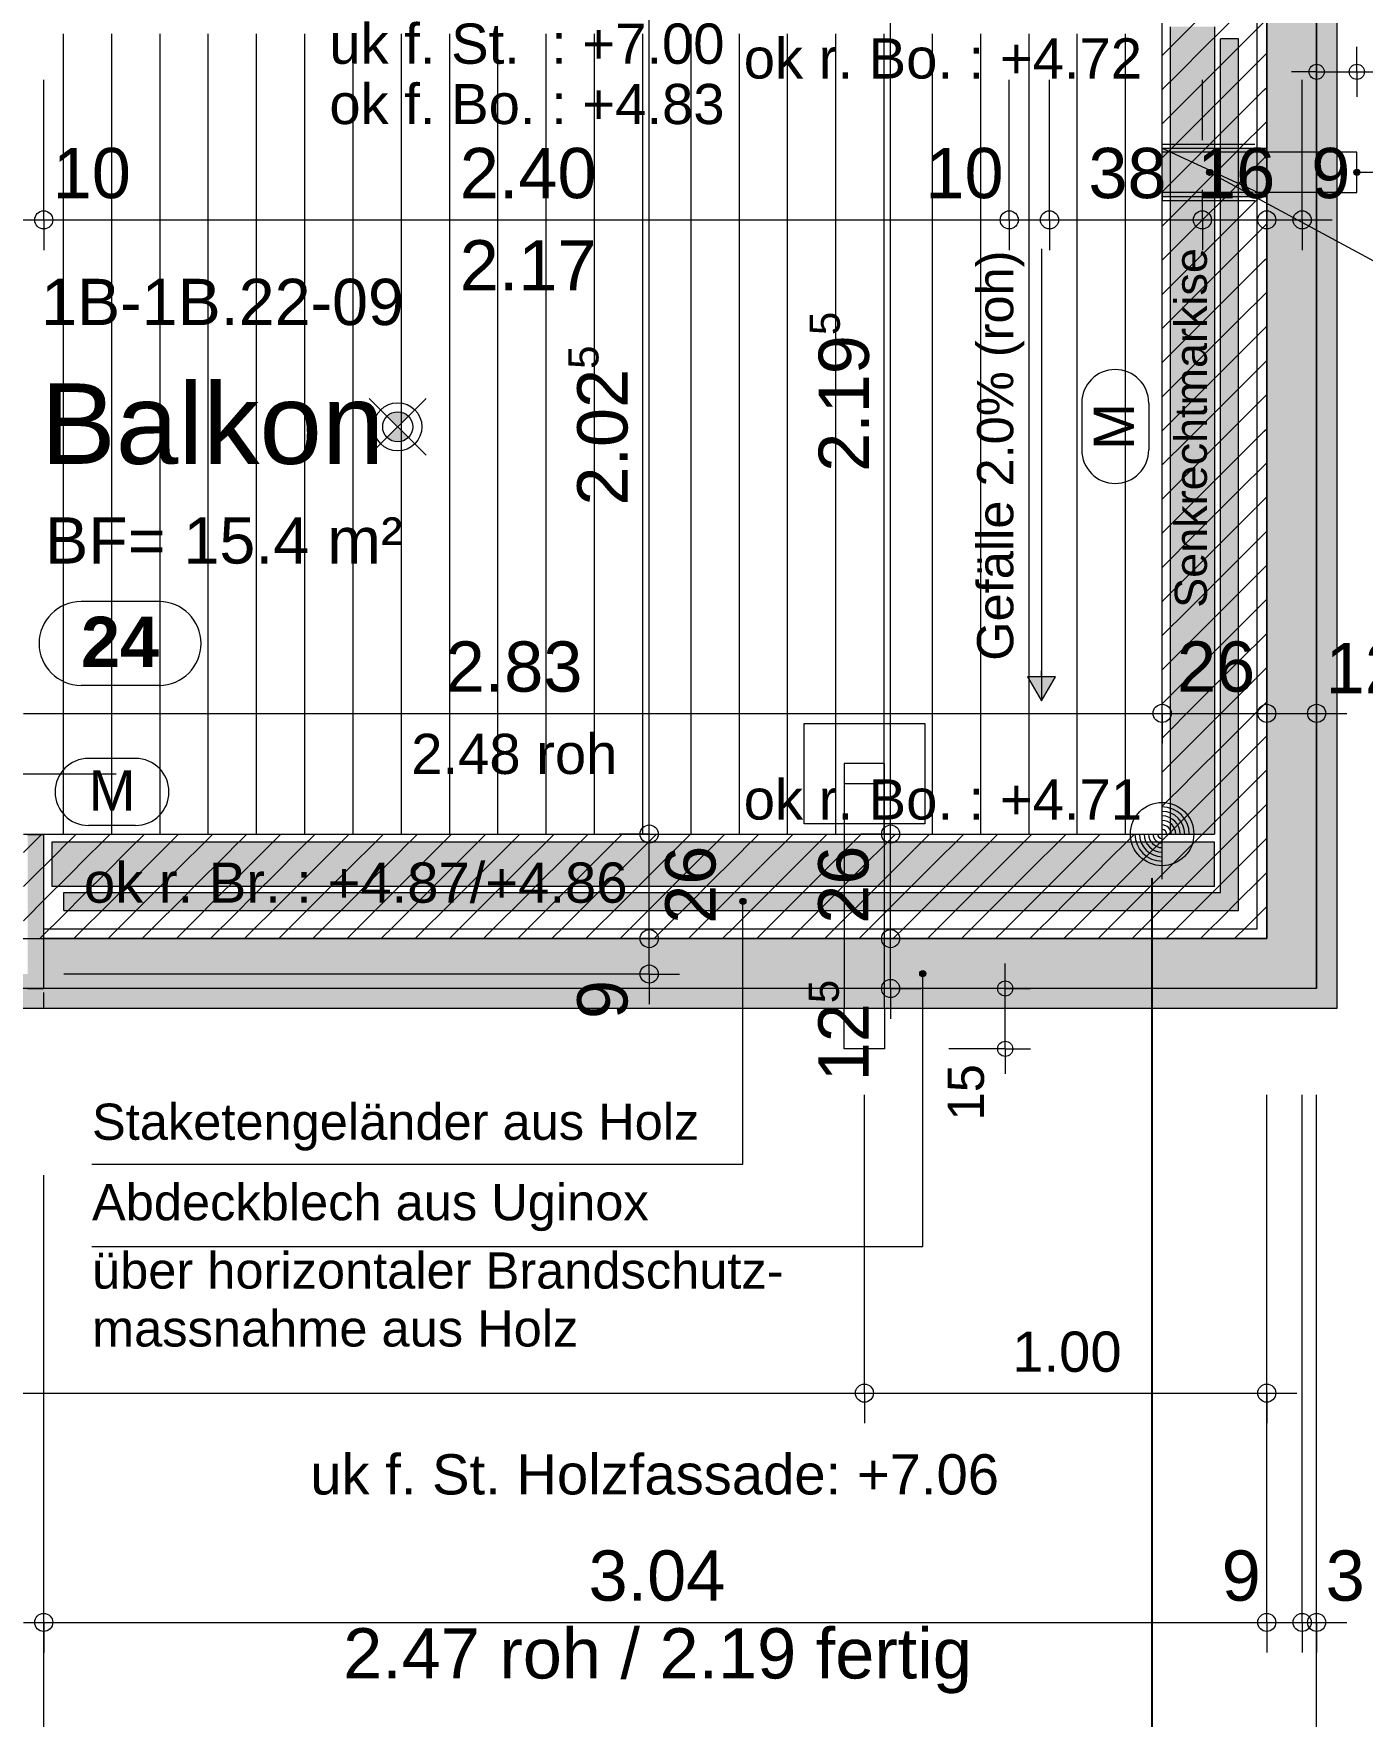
# Model space of a CAD drawing. Header units: metres. Extents: x 0.003 to 0.843, y 0.003 to 0.597.
# Drawn here: x 0.5723 to 0.6383, y 0.0739 to 0.1575 of the extents above; entities that cross this region are included whole.
import ezdxf

# ---------------------------------------------------------------- set-up
doc = ezdxf.new("R2010")
doc.units = ezdxf.units.M
for name, pattern in [('AUSGEZOGEN', [0]), ('LINIE_23', [0.0079, 0.004, -0.0013, 0, -0.0013, 0, -0.0013]), ('PUNKT2', [3.175, 0, -3.175]), ('STRICHLINIE', [19.05, 12.7, -6.35]), ('STRICHPUNKT', [25.4, 12.7, -6.35, 0, -6.35])]:
    doc.linetypes.add(name, pattern=pattern)
for name, color, linetype, lineweight in [('Allgemein', 7, 'AUSGEZOGEN', 18), ('Ausbau Raeume', 7, 'AUSGEZOGEN', 18), ('Aussparungszeichen', 7, 'AUSGEZOGEN', 25), ('Bauachsen grob', 7, 'STRICHPUNKT', 13), ('Beton Ansicht', 7, 'AUSGEZOGEN', 13), ('Beton verdeckt vorne', 7, 'STRICHLINIE', 13), ('Bodenplatte', 7, 'AUSGEZOGEN', 18), ('Decke', 7, 'AUSGEZOGEN', 35), ('Detailmasse', 7, 'AUSGEZOGEN', 13), ('Dichtung', 240, 'AUSGEZOGEN', 13), ('Elektro Apparate', 251, 'AUSGEZOGEN', 18), ('Elektro Text', 251, 'AUSGEZOGEN', 18), ('Entwaesserungsb._ Retentionb', 251, 'AUSGEZOGEN', 25), ('Holz Fassadenverkleidung', 7, 'AUSGEZOGEN', 18), ('Holzgelaender', 7, 'AUSGEZOGEN', 25), ('Konstruktion oben', 7, 'STRICHLINIE', 13), ('Raumbezeichnung', 7, 'AUSGEZOGEN', 18), ('Rolladen', 7, 'AUSGEZOGEN', 13), ('Spengler', 7, 'AUSGEZOGEN', 18), ('Text Koten', 7, 'AUSGEZOGEN', 25), ('Text Werkplan Ausfuehrung', 7, 'AUSGEZOGEN', 25), ('Vorhangbrett', 7, 'AUSGEZOGEN', 13), ('Werkplan- Ausfuehrungsmasse', 7, 'AUSGEZOGEN', 13)]:
    doc.layers.add(name, color=color, linetype=linetype, lineweight=lineweight)
doc.styles.add('ARIAL', font='ARIAL.TTF')

msp = doc.modelspace()

# ---------------------------------------------------------------- hatches: boundary and pattern name
at = {"layer": 'Allgemein', "linetype": 'AUSGEZOGEN', "lineweight": 13}
msp.add_hatch(color=32, dxfattribs=at).paths.add_polyline_path([(0.57196, 0.1177), (0.57196, 0.11006), (0.57276, 0.11006), (0.57276, 0.1177)])
at = {"layer": 'Aussparungszeichen', "linetype": 'AUSGEZOGEN', "lineweight": 13}
msp.add_hatch(color=9, dxfattribs=at).paths.add_polyline_path([(0.62836, 0.15184), (0.62836, 0.14944), (0.63356, 0.14944), (0.63356, 0.15184)])
at = {"layer": 'Elektro Apparate', "linetype": 'AUSGEZOGEN', "lineweight": 18}
h = msp.add_hatch(color=40, dxfattribs=at)
h.paths.add_polyline_path([(0.59089, 0.13746), (0.59036, 0.13799), (0.58983, 0.13746), (0.589892, 0.137404), (0.590193, 0.137259), (0.590527, 0.137259), (0.590828, 0.137404)])
h.paths.add_polyline_path([(0.58983, 0.13852), (0.59036, 0.13799), (0.59089, 0.13852), (0.590828, 0.138576), (0.590527, 0.138721), (0.590193, 0.138721), (0.589892, 0.138576)])
at = {"layer": 'Entwaesserungsb._ Retentionb', "linetype": 'AUSGEZOGEN', "lineweight": 13}
msp.add_hatch(color=7, dxfattribs=at).paths.add_polyline_path([(0.621671, 0.125556), (0.622361, 0.124356), (0.623051, 0.125556)])
at = {"layer": 'Holzgelaender', "linetype": 'AUSGEZOGEN', "lineweight": 13}
msp.add_hatch(color=254, dxfattribs=at).paths.add_polyline_path([(0.57376, 0.11484), (0.57376, 0.11394), (0.63216, 0.11394), (0.63216, 0.15728), (0.63126, 0.15728), (0.63126, 0.11484)])
at = {"layer": 'Rolladen', "linetype": 'AUSGEZOGEN', "lineweight": 13, "true_color": 0xf2edfc}
for points in [[(0.63096, 0.15788), (0.63096, 0.11774), (0.62876, 0.11774), (0.62876, 0.15788)], [(0.63096, 0.11514), (0.57316, 0.11514), (0.57316, 0.11734), (0.63096, 0.11734)]]:
    msp.add_hatch(color=7, dxfattribs=at).paths.add_polyline_path(points, flags=16)
at = {"layer": 'Spengler', "linetype": 'AUSGEZOGEN', "lineweight": 13}
for points in [[(0.63704, 0.10906), (0.63704, 0.15828), (0.63356, 0.15828), (0.63356, 0.10906)], [(0.57276, 0.10906), (0.63356, 0.10906), (0.63356, 0.11254), (0.57276, 0.11254)], [(0.56046, 0.10906), (0.57276, 0.10906), (0.57276, 0.11006), (0.57196, 0.11006), (0.57196, 0.11078), (0.56126, 0.11078), (0.56126, 0.11006), (0.56046, 0.11006)]]:
    msp.add_hatch(color=254, dxfattribs=at).paths.add_polyline_path(points)
at = {"layer": 'Text Werkplan Ausfuehrung', "linetype": 'AUSGEZOGEN', "lineweight": 13}
for color, points in [(8, [(0.630593, 0.150562), (0.630642, 0.150767), (0.630571, 0.150635)]), (8, [(0.630571, 0.150635), (0.630642, 0.150767), (0.630588, 0.150711)]), (8, [(0.630649, 0.150508), (0.630715, 0.150789), (0.630593, 0.150562)]), (8, [(0.630593, 0.150562), (0.630715, 0.150789), (0.630642, 0.150767)]), (8, [(0.630649, 0.150508), (0.630791, 0.150772), (0.630715, 0.150789)]), (8, [(0.630725, 0.150491), (0.630791, 0.150772), (0.630649, 0.150508)]), (8, [(0.630725, 0.150491), (0.630847, 0.150718), (0.630791, 0.150772)]), (8, [(0.630798, 0.150513), (0.630847, 0.150718), (0.630725, 0.150491)]), (8, [(0.630798, 0.150513), (0.630869, 0.150645), (0.630847, 0.150718)]), (8, [(0.630869, 0.150645), (0.630798, 0.150513), (0.630852, 0.150569)]), (240, [(0.637911, 0.150565), (0.637911, 0.150715), (0.63789, 0.15064)]), (240, [(0.637965, 0.150511), (0.637965, 0.150769), (0.637911, 0.150715)]), (240, [(0.637965, 0.150511), (0.637911, 0.150715), (0.637911, 0.150565)]), (240, [(0.63804, 0.15049), (0.63804, 0.15079), (0.637965, 0.150769)]), (240, [(0.63804, 0.15049), (0.637965, 0.150769), (0.637965, 0.150511)]), (240, [(0.638115, 0.150511), (0.638115, 0.150769), (0.63804, 0.15079)]), (240, [(0.638115, 0.150511), (0.63804, 0.15079), (0.63804, 0.15049)]), (240, [(0.638169, 0.150565), (0.638169, 0.150715), (0.638115, 0.150769)]), (240, [(0.638169, 0.150565), (0.638115, 0.150769), (0.638115, 0.150511)]), (240, [(0.638169, 0.150715), (0.638169, 0.150565), (0.63819, 0.15064)]), (7, [(0.60737, 0.11439), (0.60767, 0.11439), (0.607649, 0.114465)]), (7, [(0.60737, 0.11439), (0.607649, 0.114465), (0.607391, 0.114465)]), (7, [(0.607391, 0.114315), (0.60767, 0.11439), (0.60737, 0.11439)]), (7, [(0.607391, 0.114465), (0.607649, 0.114465), (0.607595, 0.114519)]), (7, [(0.607391, 0.114465), (0.607595, 0.114519), (0.607445, 0.114519)]), (7, [(0.607391, 0.114315), (0.607649, 0.114315), (0.60767, 0.11439)]), (7, [(0.607445, 0.114261), (0.607649, 0.114315), (0.607391, 0.114315)]), (7, [(0.607445, 0.114519), (0.607595, 0.114519), (0.60752, 0.11454)]), (7, [(0.607445, 0.114261), (0.607595, 0.114261), (0.607649, 0.114315)]), (7, [(0.607595, 0.114261), (0.607445, 0.114261), (0.60752, 0.11424)]), (7, [(0.61631, 0.1108), (0.61661, 0.1108), (0.616589, 0.110875)]), (7, [(0.61631, 0.1108), (0.616589, 0.110875), (0.616331, 0.110875)]), (7, [(0.616331, 0.110725), (0.61661, 0.1108), (0.61631, 0.1108)]), (7, [(0.616331, 0.110875), (0.616589, 0.110875), (0.616535, 0.110929)]), (7, [(0.616331, 0.110875), (0.616535, 0.110929), (0.616385, 0.110929)]), (7, [(0.616331, 0.110725), (0.616589, 0.110725), (0.61661, 0.1108)]), (7, [(0.616385, 0.110671), (0.616589, 0.110725), (0.616331, 0.110725)]), (7, [(0.616385, 0.110929), (0.616535, 0.110929), (0.61646, 0.11095)]), (7, [(0.616385, 0.110671), (0.616535, 0.110671), (0.616589, 0.110725)]), (7, [(0.616535, 0.110671), (0.616385, 0.110671), (0.61646, 0.11065)])]:
    msp.add_hatch(color=color, dxfattribs=at).paths.add_polyline_path(points)

# ---------------------------------------------------------------- linework, layer by layer
at = {"layer": 'Allgemein', "color": 7, "linetype": 'AUSGEZOGEN', "lineweight": 13}
for p, q in [((0.57276, 0.1177), (0.57196, 0.1177)), ((0.57276, 0.11654), (0.57276, 0.1177)), ((0.57276, 0.11006), (0.57276, 0.11654)), ((0.57196, 0.11006), (0.57276, 0.11006))]:
    msp.add_line(p, q, dxfattribs=at)
at = {"layer": 'Ausbau Raeume', "color": 254, "linetype": 'AUSGEZOGEN', "lineweight": 18}
for p, q in [((0.573742, 0.150346), (0.573742, 0.157532)), ((0.576142, 0.150346), (0.576142, 0.157532)), ((0.578542, 0.150346), (0.578542, 0.157532)), ((0.580942, 0.150346), (0.580942, 0.157532)), ((0.583342, 0.150346), (0.583342, 0.157532)), ((0.585742, 0.150346), (0.585742, 0.157532)), ((0.588142, 0.150346), (0.588142, 0.157532)), ((0.590542, 0.150346), (0.590542, 0.157532)), ((0.592942, 0.150346), (0.592942, 0.157532)), ((0.595342, 0.150346), (0.595342, 0.157532)), ((0.597742, 0.150346), (0.597742, 0.157532)), ((0.600142, 0.150346), (0.600142, 0.157532)), ((0.602542, 0.150346), (0.602542, 0.157532)), ((0.604942, 0.150346), (0.604942, 0.157532)), ((0.607342, 0.150346), (0.607342, 0.157532)), ((0.609742, 0.150346), (0.609742, 0.157532)), ((0.612142, 0.150346), (0.612142, 0.157532)), ((0.614542, 0.150346), (0.614542, 0.157532)), ((0.616942, 0.150346), (0.616942, 0.157532)), ((0.619342, 0.150346), (0.619342, 0.157532)), ((0.621742, 0.150346), (0.621742, 0.157532)), ((0.624142, 0.150346), (0.624142, 0.157532)), ((0.626542, 0.150346), (0.626542, 0.157532)), ((0.573742, 0.143146), (0.573742, 0.150332)), ((0.576142, 0.143146), (0.576142, 0.150332)), ((0.578542, 0.143146), (0.578542, 0.150332)), ((0.580942, 0.143146), (0.580942, 0.150332)), ((0.583342, 0.143146), (0.583342, 0.150332)), ((0.585742, 0.143146), (0.585742, 0.150332)), ((0.588142, 0.143146), (0.588142, 0.150332)), ((0.590542, 0.143146), (0.590542, 0.150332)), ((0.592942, 0.143146), (0.592942, 0.150332)), ((0.595342, 0.143146), (0.595342, 0.150332)), ((0.597742, 0.143146), (0.597742, 0.150332)), ((0.600142, 0.143146), (0.600142, 0.150332)), ((0.602542, 0.143146), (0.602542, 0.150332)), ((0.604942, 0.143146), (0.604942, 0.150332)), ((0.607342, 0.143146), (0.607342, 0.150332)), ((0.609742, 0.143146), (0.609742, 0.150332)), ((0.612142, 0.143146), (0.612142, 0.150332)), ((0.614542, 0.143146), (0.614542, 0.150332)), ((0.616942, 0.143146), (0.616942, 0.150332)), ((0.619342, 0.143146), (0.619342, 0.150332)), ((0.621742, 0.143146), (0.621742, 0.150332)), ((0.624142, 0.143146), (0.624142, 0.150332)), ((0.626542, 0.143146), (0.626542, 0.150332)), ((0.573742, 0.135946), (0.573742, 0.143132)), ((0.576142, 0.135946), (0.576142, 0.143132)), ((0.578542, 0.135946), (0.578542, 0.143132)), ((0.580942, 0.135946), (0.580942, 0.143132)), ((0.583342, 0.135946), (0.583342, 0.143132)), ((0.585742, 0.135946), (0.585742, 0.143132)), ((0.588142, 0.135946), (0.588142, 0.143132)), ((0.590542, 0.135946), (0.590542, 0.143132)), ((0.592942, 0.135946), (0.592942, 0.143132)), ((0.595342, 0.135946), (0.595342, 0.143132)), ((0.597742, 0.135946), (0.597742, 0.143132)), ((0.600142, 0.135946), (0.600142, 0.143132)), ((0.602542, 0.135946), (0.602542, 0.143132)), ((0.604942, 0.135946), (0.604942, 0.143132)), ((0.607342, 0.135946), (0.607342, 0.143132)), ((0.609742, 0.135946), (0.609742, 0.143132)), ((0.612142, 0.135946), (0.612142, 0.143132)), ((0.614542, 0.135946), (0.614542, 0.143132)), ((0.616942, 0.135946), (0.616942, 0.143132)), ((0.619342, 0.135946), (0.619342, 0.143132)), ((0.621742, 0.135946), (0.621742, 0.143132)), ((0.624142, 0.135946), (0.624142, 0.143132)), ((0.626542, 0.135946), (0.626542, 0.143132)), ((0.573742, 0.128746), (0.573742, 0.135932)), ((0.576142, 0.128746), (0.576142, 0.135932)), ((0.578542, 0.128746), (0.578542, 0.135932)), ((0.580942, 0.128746), (0.580942, 0.135932)), ((0.583342, 0.128746), (0.583342, 0.135932)), ((0.585742, 0.128746), (0.585742, 0.135932)), ((0.588142, 0.128746), (0.588142, 0.135932)), ((0.590542, 0.128746), (0.590542, 0.135932)), ((0.592942, 0.128746), (0.592942, 0.135932)), ((0.595342, 0.128746), (0.595342, 0.135932)), ((0.597742, 0.128746), (0.597742, 0.135932)), ((0.600142, 0.128746), (0.600142, 0.135932)), ((0.602542, 0.128746), (0.602542, 0.135932)), ((0.604942, 0.128746), (0.604942, 0.135932)), ((0.607342, 0.128746), (0.607342, 0.135932)), ((0.609742, 0.128746), (0.609742, 0.135932)), ((0.612142, 0.128746), (0.612142, 0.135932)), ((0.614542, 0.128746), (0.614542, 0.135932)), ((0.616942, 0.128746), (0.616942, 0.135932)), ((0.619342, 0.128746), (0.619342, 0.135932)), ((0.621742, 0.128746), (0.621742, 0.135932)), ((0.624142, 0.128746), (0.624142, 0.135932)), ((0.626542, 0.128746), (0.626542, 0.135932)), ((0.573742, 0.121546), (0.573742, 0.128732)), ((0.576142, 0.121546), (0.576142, 0.128732)), ((0.578542, 0.121546), (0.578542, 0.128732)), ((0.580942, 0.121546), (0.580942, 0.128732)), ((0.583342, 0.121546), (0.583342, 0.128732)), ((0.585742, 0.121546), (0.585742, 0.128732)), ((0.588142, 0.121546), (0.588142, 0.128732)), ((0.590542, 0.121546), (0.590542, 0.128732)), ((0.592942, 0.121546), (0.592942, 0.128732)), ((0.595342, 0.121546), (0.595342, 0.128732)), ((0.597742, 0.121546), (0.597742, 0.128732)), ((0.600142, 0.121546), (0.600142, 0.128732)), ((0.602542, 0.121546), (0.602542, 0.128732)), ((0.604942, 0.121546), (0.604942, 0.128732)), ((0.607342, 0.121546), (0.607342, 0.128732)), ((0.609742, 0.121546), (0.609742, 0.128732)), ((0.612142, 0.121546), (0.612142, 0.128732)), ((0.614542, 0.121546), (0.614542, 0.128732)), ((0.616942, 0.121546), (0.616942, 0.128732)), ((0.619342, 0.121546), (0.619342, 0.128732)), ((0.621742, 0.121546), (0.621742, 0.128732)), ((0.624142, 0.121546), (0.624142, 0.128732)), ((0.626542, 0.121546), (0.626542, 0.128732)), ((0.573742, 0.11774), (0.573742, 0.121532)), ((0.576142, 0.11774), (0.576142, 0.121532)), ((0.578542, 0.11774), (0.578542, 0.121532)), ((0.580942, 0.11774), (0.580942, 0.121532)), ((0.583342, 0.11774), (0.583342, 0.121532)), ((0.585742, 0.11774), (0.585742, 0.121532)), ((0.588142, 0.11774), (0.588142, 0.121532)), ((0.590542, 0.11774), (0.590542, 0.121532)), ((0.592942, 0.11774), (0.592942, 0.121532)), ((0.595342, 0.11774), (0.595342, 0.121532)), ((0.597742, 0.11774), (0.597742, 0.121532)), ((0.600142, 0.11774), (0.600142, 0.121532)), ((0.602542, 0.11774), (0.602542, 0.121532)), ((0.604942, 0.11774), (0.604942, 0.121532)), ((0.607342, 0.11774), (0.607342, 0.121532)), ((0.609742, 0.11774), (0.609742, 0.121532)), ((0.612142, 0.11774), (0.612142, 0.121532)), ((0.614542, 0.11774), (0.614542, 0.121532)), ((0.616942, 0.11774), (0.616942, 0.121532)), ((0.619342, 0.11774), (0.619342, 0.121532)), ((0.621742, 0.11774), (0.621742, 0.121532)), ((0.624142, 0.11774), (0.624142, 0.121532)), ((0.626542, 0.11774), (0.626542, 0.121532))]:
    msp.add_line(p, q, dxfattribs=at)
at = {"layer": 'Aussparungszeichen', "color": 8, "linetype": 'STRICHLINIE', "lineweight": 13}
for p, q in [((0.62836, 0.15184), (0.63356, 0.15184)), ((0.62836, 0.15184), (0.63356, 0.14944)), ((0.62836, 0.14944), (0.63356, 0.14944))]:
    msp.add_line(p, q, dxfattribs=at)
at = {"layer": 'Bauachsen grob', "color": 32, "linetype": 'LINIE_23', "lineweight": 25, "true_color": 0xc36e14}
msp.add_line((0.62786, 0.01554), (0.62786, 0.58264), dxfattribs=at)
at = {"layer": 'Beton Ansicht', "color": 7, "linetype": 'AUSGEZOGEN', "lineweight": 13}
for p, q in [((0.62836, 0.11774), (0.62836, 0.15828)), ((0.57176, 0.11774), (0.62836, 0.11774))]:
    msp.add_line(p, q, dxfattribs=at)
at = {"layer": 'Beton verdeckt vorne', "color": 7, "linetype": 'STRICHLINIE', "lineweight": 13}
for p, q in [((0.63356, 0.15828), (0.63356, 0.11254)), ((0.63356, 0.11254), (0.57276, 0.11254))]:
    msp.add_line(p, q, dxfattribs=at)
at = {"layer": 'Bodenplatte', "color": 92, "linetype": 'STRICHLINIE', "lineweight": 18}
for p, q in [((0.63356, 0.11254), (0.63356, 0.16164)), ((0.31516, 0.11254), (0.63356, 0.11254))]:
    msp.add_line(p, q, dxfattribs=at)
at = {"layer": 'Decke', "color": 92, "linetype": 'STRICHPUNKT', "lineweight": 18}
for p, q in [((0.63356, 0.11254), (0.63356, 0.16164)), ((0.31516, 0.11254), (0.63356, 0.11254))]:
    msp.add_line(p, q, dxfattribs=at)
at = {"layer": 'Detailmasse', "color": 240, "linetype": 'AUSGEZOGEN', "lineweight": 13}
for p, q in [((0.63604, 0.15564), (0.63604, 0.15689)), ((0.63804, 0.15564), (0.63804, 0.15689)), ((0.63604, 0.15564), (0.63479, 0.15564)), ((0.63604, 0.15564), (0.63604, 0.15439)), ((0.63604, 0.15564), (0.63804, 0.15564)), ((0.63804, 0.15564), (0.63804, 0.15439)), ((0.63804, 0.15564), (0.63929, 0.15564)), ((0.62056, 0.11006), (0.62056, 0.11131)), ((0.62056, 0.11006), (0.61931, 0.11006)), ((0.62056, 0.11006), (0.62181, 0.11006)), ((0.62056, 0.11006), (0.62056, 0.11006)), ((0.62056, 0.10706), (0.62056, 0.11006)), ((0.62056, 0.10706), (0.61776, 0.10706)), ((0.62056, 0.10706), (0.61931, 0.10706)), ((0.62056, 0.10706), (0.62181, 0.10706)), ((0.62056, 0.10706), (0.62056, 0.10581)), ((0.61356, 0.08994), (0.61356, 0.09144)), ((0.63356, 0.08994), (0.63356, 0.09144)), ((0.52076, 0.08994), (0.61356, 0.08994)), ((0.61356, 0.08994), (0.61356, 0.08844)), ((0.61356, 0.08994), (0.63356, 0.08994)), ((0.63356, 0.08994), (0.63356, 0.08844)), ((0.63356, 0.08994), (0.63356, 0.08994)), ((0.63356, 0.08994), (0.63506, 0.08994))]:
    msp.add_line(p, q, dxfattribs=at)
msp.add_lwpolyline([(0.61356, 0.08994), (0.61356, 0.09064), (0.61356, 0.09064), (0.61356, 0.10478)], dxfattribs=at)
for centre, radius in [((0.63604, 0.15564), 0.000375), ((0.63804, 0.15564), 0.000375), ((0.62056, 0.11006), 0.000375), ((0.62056, 0.10706), 0.000375), ((0.61356, 0.08994), 0.00045), ((0.63356, 0.08994), 0.00045)]:
    msp.add_circle(centre, radius, dxfattribs=at)
at = {"layer": 'Dichtung', "color": 21, "linetype": 'AUSGEZOGEN', "lineweight": 13, "true_color": 0xffa8a8}
for p, q in [((0.63089, 0.157289), (0.633007, 0.159406)), ((0.631739, 0.15644), (0.63356, 0.158261)), ((0.62836, 0.156455), (0.630038, 0.158133)), ((0.628769, 0.155167), (0.630886, 0.157284)), ((0.632587, 0.155591), (0.63356, 0.156564)), ((0.629618, 0.154319), (0.631735, 0.156436)), ((0.62836, 0.154758), (0.628765, 0.155163)), ((0.630466, 0.15347), (0.632583, 0.155587)), ((0.633436, 0.154743), (0.63356, 0.154867)), ((0.62836, 0.153061), (0.629613, 0.154314)), ((0.631315, 0.152622), (0.633432, 0.154739)), ((0.62836, 0.151364), (0.630462, 0.153466)), ((0.632163, 0.151773), (0.63356, 0.15317)), ((0.629193, 0.1505), (0.63131, 0.152617)), ((0.630042, 0.149652), (0.632159, 0.151769)), ((0.633012, 0.150925), (0.63356, 0.151473)), ((0.63089, 0.148803), (0.633007, 0.15092)), ((0.62836, 0.149667), (0.629189, 0.150496)), ((0.631739, 0.147955), (0.63356, 0.149776)), ((0.62836, 0.14797), (0.630038, 0.149648)), ((0.628769, 0.146682), (0.630886, 0.148799)), ((0.629618, 0.145833), (0.631735, 0.14795)), ((0.632587, 0.147106), (0.63356, 0.148079)), ((0.62836, 0.146273), (0.628765, 0.146678)), ((0.630466, 0.144985), (0.632583, 0.147102)), ((0.62836, 0.144576), (0.629613, 0.145829)), ((0.631315, 0.144136), (0.633432, 0.146253)), ((0.633436, 0.146258), (0.63356, 0.146382)), ((0.62836, 0.142879), (0.630462, 0.144981)), ((0.629193, 0.142015), (0.63131, 0.144132)), ((0.632163, 0.143288), (0.63356, 0.144685)), ((0.630042, 0.141166), (0.632159, 0.143284)), ((0.63089, 0.140318), (0.633007, 0.142435)), ((0.633012, 0.142439), (0.63356, 0.142988)), ((0.62836, 0.141182), (0.629189, 0.142011)), ((0.62836, 0.139485), (0.630038, 0.141162)), ((0.631739, 0.139469), (0.63356, 0.141291)), ((0.628769, 0.138197), (0.630886, 0.140314)), ((0.629618, 0.137348), (0.631735, 0.139465)), ((0.632587, 0.138621), (0.63356, 0.139593)), ((0.62836, 0.137788), (0.628765, 0.138192)), ((0.630466, 0.1365), (0.632583, 0.138617)), ((0.62836, 0.136091), (0.629613, 0.137344)), ((0.631315, 0.135651), (0.633432, 0.137768)), ((0.633436, 0.137772), (0.63356, 0.137896)), ((0.62836, 0.134393), (0.630462, 0.136495)), ((0.629193, 0.13353), (0.63131, 0.135647)), ((0.632163, 0.134803), (0.63356, 0.136199)), ((0.630042, 0.132681), (0.632159, 0.134798)), ((0.63089, 0.131833), (0.633007, 0.13395)), ((0.633012, 0.133954), (0.63356, 0.134502)), ((0.62836, 0.132696), (0.629189, 0.133525)), ((0.62836, 0.130999), (0.630038, 0.132677)), ((0.631739, 0.130984), (0.63356, 0.132805)), ((0.628769, 0.129711), (0.630886, 0.131828)), ((0.629618, 0.128863), (0.631735, 0.13098)), ((0.632587, 0.130136), (0.63356, 0.131108)), ((0.62836, 0.129302), (0.628765, 0.129707)), ((0.630466, 0.128014), (0.632583, 0.130131)), ((0.62836, 0.127605), (0.629613, 0.128859)), ((0.631315, 0.127166), (0.633432, 0.129283)), ((0.633436, 0.129287), (0.63356, 0.129411)), ((0.62836, 0.125908), (0.630462, 0.12801)), ((0.632163, 0.126317), (0.63356, 0.127714)), ((0.629193, 0.125044), (0.63131, 0.127162)), ((0.630042, 0.124196), (0.632159, 0.126313)), ((0.633012, 0.125469), (0.63356, 0.126017)), ((0.62836, 0.124211), (0.629189, 0.12504)), ((0.63089, 0.123347), (0.633007, 0.125464)), ((0.62836, 0.122514), (0.630038, 0.124192)), ((0.631739, 0.122499), (0.63356, 0.12432)), ((0.628769, 0.121226), (0.630886, 0.123343)), ((0.629618, 0.120378), (0.631735, 0.122495)), ((0.632587, 0.12165), (0.63356, 0.122623)), ((0.630466, 0.119529), (0.632583, 0.121646)), ((0.62836, 0.120817), (0.628765, 0.121222)), ((0.631315, 0.11868), (0.633432, 0.120798)), ((0.633436, 0.120802), (0.63356, 0.120926)), ((0.62836, 0.11912), (0.629613, 0.120373)), ((0.628345, 0.117408), (0.630462, 0.119525)), ((0.632163, 0.117832), (0.63356, 0.119229)), ((0.629193, 0.116559), (0.63131, 0.118676)), ((0.57176, 0.116826), (0.572674, 0.11774)), ((0.573615, 0.116983), (0.574371, 0.11774)), ((0.574463, 0.116135), (0.576068, 0.11774)), ((0.575312, 0.115286), (0.577429, 0.117403)), ((0.577433, 0.117408), (0.577765, 0.11774)), ((0.578282, 0.116559), (0.579462, 0.11774)), ((0.57913, 0.115711), (0.581159, 0.11774)), ((0.5821, 0.116983), (0.582857, 0.11774)), ((0.582949, 0.116135), (0.584554, 0.11774)), ((0.583797, 0.115286), (0.585914, 0.117403)), ((0.585918, 0.117408), (0.586251, 0.11774)), ((0.586767, 0.116559), (0.587948, 0.11774)), ((0.587615, 0.115711), (0.589645, 0.11774)), ((0.590585, 0.116983), (0.591342, 0.11774)), ((0.591434, 0.116135), (0.593039, 0.11774)), ((0.592282, 0.115286), (0.594399, 0.117403)), ((0.594404, 0.117408), (0.594736, 0.11774)), ((0.595252, 0.116559), (0.596433, 0.11774)), ((0.596101, 0.115711), (0.59813, 0.11774)), ((0.599071, 0.116983), (0.599827, 0.11774)), ((0.599919, 0.116135), (0.601524, 0.11774)), ((0.600768, 0.115286), (0.602885, 0.117403)), ((0.602889, 0.117408), (0.603221, 0.11774)), ((0.603737, 0.116559), (0.604918, 0.11774)), ((0.604586, 0.115711), (0.606615, 0.11774)), ((0.607556, 0.116983), (0.608312, 0.11774)), ((0.608404, 0.116135), (0.610009, 0.11774)), ((0.609253, 0.115286), (0.61137, 0.117403)), ((0.611374, 0.117408), (0.611707, 0.11774)), ((0.612223, 0.116559), (0.613404, 0.11774)), ((0.613071, 0.115711), (0.615101, 0.11774)), ((0.616041, 0.116983), (0.616798, 0.11774)), ((0.61689, 0.116135), (0.618495, 0.11774)), ((0.617738, 0.115286), (0.619855, 0.117403)), ((0.619859, 0.117408), (0.620192, 0.11774)), ((0.620708, 0.116559), (0.621889, 0.11774)), ((0.621557, 0.115711), (0.623586, 0.11774)), ((0.624526, 0.116983), (0.625283, 0.11774)), ((0.625375, 0.116135), (0.62698, 0.11774)), ((0.626223, 0.115286), (0.628341, 0.117403)), ((0.630042, 0.115711), (0.632159, 0.117828)), ((0.633012, 0.116983), (0.63356, 0.117532)), ((0.57176, 0.115129), (0.57361, 0.116979)), ((0.57616, 0.114438), (0.578277, 0.116555)), ((0.579979, 0.114862), (0.582096, 0.116979)), ((0.584646, 0.114438), (0.586763, 0.116555)), ((0.588464, 0.114862), (0.590581, 0.116979)), ((0.593131, 0.114438), (0.595248, 0.116555)), ((0.596949, 0.114862), (0.599066, 0.116979)), ((0.601616, 0.114438), (0.603733, 0.116555)), ((0.605435, 0.114862), (0.607552, 0.116979)), ((0.610101, 0.114438), (0.612218, 0.116555)), ((0.61392, 0.114862), (0.616037, 0.116979)), ((0.618587, 0.114438), (0.620704, 0.116555)), ((0.622405, 0.114862), (0.624522, 0.116979)), ((0.627072, 0.114438), (0.629189, 0.116555)), ((0.63089, 0.114862), (0.633007, 0.116979)), ((0.572342, 0.114014), (0.574459, 0.116131)), ((0.577009, 0.113589), (0.579126, 0.115706)), ((0.580827, 0.114014), (0.582944, 0.116131)), ((0.585494, 0.113589), (0.587611, 0.115706)), ((0.589312, 0.114014), (0.59143, 0.116131)), ((0.593979, 0.113589), (0.596096, 0.115706)), ((0.597798, 0.114014), (0.599915, 0.116131)), ((0.602465, 0.113589), (0.604582, 0.115706)), ((0.606283, 0.114014), (0.6084, 0.116131)), ((0.61095, 0.113589), (0.613067, 0.115706)), ((0.614768, 0.114014), (0.616885, 0.116131)), ((0.619435, 0.113589), (0.621552, 0.115706)), ((0.623254, 0.114014), (0.625371, 0.116131)), ((0.627921, 0.113589), (0.630038, 0.115706)), ((0.631739, 0.114014), (0.63356, 0.115835)), ((0.57319, 0.113165), (0.575308, 0.115282)), ((0.577857, 0.112741), (0.579974, 0.114858)), ((0.581676, 0.113165), (0.583793, 0.115282)), ((0.586343, 0.112741), (0.58846, 0.114858)), ((0.590161, 0.113165), (0.592278, 0.115282)), ((0.594828, 0.112741), (0.596945, 0.114858)), ((0.598646, 0.113165), (0.600763, 0.115282)), ((0.603313, 0.112741), (0.60543, 0.114858)), ((0.607132, 0.113165), (0.609249, 0.115282)), ((0.611798, 0.112741), (0.613916, 0.114858)), ((0.615617, 0.113165), (0.617734, 0.115282)), ((0.620284, 0.112741), (0.622401, 0.114858)), ((0.624102, 0.113165), (0.626219, 0.115282)), ((0.628769, 0.112741), (0.630886, 0.114858)), ((0.57176, 0.113432), (0.572338, 0.114009)), ((0.574262, 0.11254), (0.576156, 0.114434)), ((0.579354, 0.11254), (0.580823, 0.114009)), ((0.582748, 0.11254), (0.584641, 0.114434)), ((0.587839, 0.11254), (0.589308, 0.114009)), ((0.591233, 0.11254), (0.593127, 0.114434)), ((0.596324, 0.11254), (0.597794, 0.114009)), ((0.599718, 0.11254), (0.601612, 0.114434)), ((0.604809, 0.11254), (0.606279, 0.114009)), ((0.608204, 0.11254), (0.610097, 0.114434)), ((0.613295, 0.11254), (0.614764, 0.114009)), ((0.616689, 0.11254), (0.618582, 0.114434)), ((0.62178, 0.11254), (0.623249, 0.114009)), ((0.625174, 0.11254), (0.627068, 0.114434)), ((0.630265, 0.11254), (0.631735, 0.114009)), ((0.632587, 0.113165), (0.63356, 0.114138)), ((0.572565, 0.11254), (0.573186, 0.113161)), ((0.575959, 0.11254), (0.577005, 0.113585)), ((0.581051, 0.11254), (0.581671, 0.113161)), ((0.584445, 0.11254), (0.58549, 0.113585)), ((0.589536, 0.11254), (0.590157, 0.113161)), ((0.59293, 0.11254), (0.593975, 0.113585)), ((0.598021, 0.11254), (0.598642, 0.113161)), ((0.601415, 0.11254), (0.60246, 0.113585)), ((0.606507, 0.11254), (0.607127, 0.113161)), ((0.609901, 0.11254), (0.610946, 0.113585)), ((0.614992, 0.11254), (0.615613, 0.113161)), ((0.618386, 0.11254), (0.619431, 0.113585)), ((0.623477, 0.11254), (0.624098, 0.113161)), ((0.626871, 0.11254), (0.627916, 0.113585)), ((0.631962, 0.11254), (0.632583, 0.113161)), ((0.577657, 0.11254), (0.577853, 0.112737)), ((0.586142, 0.11254), (0.586338, 0.112737)), ((0.594627, 0.11254), (0.594824, 0.112737)), ((0.603112, 0.11254), (0.603309, 0.112737)), ((0.611598, 0.11254), (0.611794, 0.112737)), ((0.620083, 0.11254), (0.62028, 0.112737)), ((0.628568, 0.11254), (0.628765, 0.112737))]:
    msp.add_line(p, q, dxfattribs=at)
at = {"layer": 'Elektro Apparate', "color": 40, "linetype": 'AUSGEZOGEN', "lineweight": 18}
for p, q in [((0.588946, 0.139404), (0.591774, 0.136576)), ((0.588946, 0.136576), (0.591774, 0.139404))]:
    msp.add_line(p, q, dxfattribs=at)
for radius in [0.0012, 0.00075]:
    msp.add_circle((0.59036, 0.13799), radius, dxfattribs=at)
at = {"layer": 'Elektro Text', "color": 40, "linetype": 'AUSGEZOGEN', "lineweight": 18}
for p, q in [((0.62436, 0.139171), (0.62436, 0.136843)), ((0.627693, 0.139171), (0.627693, 0.136843)), ((0.577321, 0.1215), (0.574993, 0.1215)), ((0.577321, 0.118167), (0.574993, 0.118167))]:
    msp.add_line(p, q, dxfattribs=at)
for centre, start, end in [((0.626027, 0.139171), 0, 180), ((0.626027, 0.136843), 180, 0), ((0.574993, 0.119833), 90, 270), ((0.577321, 0.119833), 270, 90)]:
    msp.add_arc(centre, 0.001667, start, end, dxfattribs=at)
at = {"layer": 'Entwaesserungsb._ Retentionb', "color": 7, "linetype": 'AUSGEZOGEN', "lineweight": 13}
for p, q in [((0.622361, 0.146846), (0.622361, 0.124356)), ((0.623051, 0.125556), (0.621671, 0.125556)), ((0.621671, 0.125556), (0.622361, 0.124356)), ((0.622361, 0.125556), (0.622361, 0.125856)), ((0.622361, 0.124356), (0.623051, 0.125556)), ((0.622361, 0.124356), (0.622361, 0.124356)), ((0.622361, 0.124356), (0.622361, 0.124356)), ((0.622361, 0.124356), (0.622361, 0.124356))]:
    msp.add_line(p, q, dxfattribs=at)
at = {"layer": 'Entwaesserungsb._ Retentionb', "color": 7, "linetype": 'PUNKT2', "lineweight": 13}
msp.add_line((0.47636, 0.12074), (0.62836, 0.12074), dxfattribs=at)
at = {"layer": 'Holz Fassadenverkleidung', "color": 7, "linetype": 'PUNKT2', "lineweight": 13}
for p, q in [((0.63604, 0.11006), (0.63604, 0.20204)), ((0.31268, 0.11006), (0.63604, 0.11006))]:
    msp.add_line(p, q, dxfattribs=at)
at = {"layer": 'Holzgelaender', "color": 7, "linetype": 'AUSGEZOGEN', "lineweight": 13}
for p, q in [((0.63216, 0.15728), (0.63126, 0.15728)), ((0.63126, 0.11484), (0.63126, 0.15728)), ((0.63216, 0.11394), (0.63216, 0.15728)), ((0.57376, 0.11394), (0.57376, 0.11484)), ((0.57376, 0.11484), (0.63126, 0.11484)), ((0.57376, 0.11394), (0.63216, 0.11394))]:
    msp.add_line(p, q, dxfattribs=at)
at = {"layer": 'Konstruktion oben', "color": 7, "linetype": 'STRICHPUNKT', "lineweight": 18}
for p, q in [((0.63604, 0.20204), (0.63604, 0.11006)), ((0.63308, 0.11302), (0.63308, 0.15828)), ((0.57276, 0.11302), (0.63308, 0.11302)), ((0.63604, 0.11006), (0.31268, 0.11006))]:
    msp.add_line(p, q, dxfattribs=at)
at = {"layer": 'Rolladen', "color": 202, "linetype": 'STRICHPUNKT', "lineweight": 13}
for p, q in [((0.62876, 0.15788), (0.62876, 0.11774)), ((0.63096, 0.15788), (0.63096, 0.11774)), ((0.57316, 0.11734), (0.57316, 0.11514)), ((0.63096, 0.11734), (0.57316, 0.11734)), ((0.62876, 0.11774), (0.63096, 0.11774)), ((0.63096, 0.11514), (0.63096, 0.11734)), ((0.63096, 0.11514), (0.57316, 0.11514))]:
    msp.add_line(p, q, dxfattribs=at)
at = {"layer": 'Spengler', "color": 7, "linetype": 'AUSGEZOGEN', "lineweight": 13}
for p, q in [((0.63704, 0.17644), (0.63704, 0.10906)), ((0.63356, 0.11254), (0.63356, 0.15828)), ((0.57276, 0.11254), (0.63356, 0.11254)), ((0.57276, 0.10906), (0.57276, 0.10986)), ((0.63704, 0.10906), (0.31168, 0.10906))]:
    msp.add_line(p, q, dxfattribs=at)
at = {"layer": 'Spengler', "color": 240, "linetype": 'AUSGEZOGEN', "lineweight": 18}
for p, q in [((0.62836, 0.15204), (0.63296, 0.15204)), ((0.63296, 0.15164), (0.62836, 0.15164)), ((0.63804, 0.15164), (0.63704, 0.15164)), ((0.63804, 0.14964), (0.63804, 0.15164)), ((0.632891, 0.14964), (0.62836, 0.14964)), ((0.62836, 0.14964), (0.62836, 0.14924)), ((0.62836, 0.14924), (0.63296, 0.14924)), ((0.63704, 0.14964), (0.63804, 0.14964))]:
    msp.add_line(p, q, dxfattribs=at)
at = {"layer": 'Spengler', "color": 240, "linetype": 'STRICHLINIE', "lineweight": 13}
for p, q in [((0.63704, 0.15164), (0.63296, 0.15164)), ((0.63704, 0.14964), (0.63296, 0.14964))]:
    msp.add_line(p, q, dxfattribs=at)
at = {"layer": 'Spengler', "color": 240, "linetype": 'PUNKT2', "lineweight": 13}
for p, q in [((0.61056, 0.12324), (0.61656, 0.12324)), ((0.61056, 0.11824), (0.61056, 0.12324)), ((0.61656, 0.12324), (0.61656, 0.11824)), ((0.61656, 0.11824), (0.61056, 0.11824))]:
    msp.add_line(p, q, dxfattribs=at)
at = {"layer": 'Spengler', "color": 240, "linetype": 'STRICHLINIE', "lineweight": 18}
for p, q in [((0.61456, 0.12124), (0.61256, 0.12124)), ((0.61256, 0.12124), (0.61256, 0.10906)), ((0.61456, 0.10906), (0.61456, 0.12124)), ((0.61456, 0.12024), (0.61256, 0.12024))]:
    msp.add_line(p, q, dxfattribs=at)
at = {"layer": 'Spengler', "color": 240, "linetype": 'AUSGEZOGEN', "lineweight": 13}
for p, q in [((0.61256, 0.10706), (0.61256, 0.10906)), ((0.61456, 0.10906), (0.61456, 0.10706)), ((0.61456, 0.10706), (0.61256, 0.10706))]:
    msp.add_line(p, q, dxfattribs=at)
at = {"layer": 'Text Koten', "color": 240, "linetype": 'AUSGEZOGEN', "lineweight": 13}
for p, q in [((0.62836, 0.11549), (0.62836, 0.11999)), ((0.62836, 0.116165), (0.62836, 0.119315)), ((0.62611, 0.11774), (0.63061, 0.11774)), ((0.626787, 0.11774), (0.629935, 0.11774))]:
    msp.add_line(p, q, dxfattribs=at)
msp.add_circle((0.62836, 0.11774), 0.001575, dxfattribs=at)
for radius, start, end in [(0.00135, 0, 90), (0.001125, 0, 90), (0.0009, 0, 90), (0.000675, 0, 90), (0.00045, 0, 90), (0.00135, 180, 270), (0.001125, 180, 270), (0.0009, 180, 270), (0.000675, 180, 270), (0.00045, 180, 270), (0.000225, 180, 270), (0.000225, 0, 90)]:
    msp.add_arc((0.62836, 0.11774), radius, start, end, dxfattribs=at)
at = {"layer": 'Text Werkplan Ausfuehrung', "color": 8, "linetype": 'AUSGEZOGEN', "lineweight": 13}
for p, q in [((0.630588, 0.150711), (0.630588, 0.150711)), ((0.639105, 0.146111), (0.63072, 0.15064)), ((0.630791, 0.150772), (0.630791, 0.150772)), ((0.630649, 0.150508), (0.630649, 0.150508)), ((0.630852, 0.150569), (0.630852, 0.150569))]:
    msp.add_line(p, q, dxfattribs=at)
at = {"layer": 'Text Werkplan Ausfuehrung', "color": 240, "linetype": 'AUSGEZOGEN', "lineweight": 13}
for p, q in [((0.63789, 0.15064), (0.63789, 0.15064)), ((0.63804, 0.15079), (0.63804, 0.15079)), ((0.641456, 0.15064), (0.63804, 0.15064)), ((0.63819, 0.15064), (0.63819, 0.15064)), ((0.63804, 0.15049), (0.63804, 0.15049)), ((0.578498, 0.129298), (0.574614, 0.129298)), ((0.578498, 0.125132), (0.574614, 0.125132))]:
    msp.add_line(p, q, dxfattribs=at)
at = {"layer": 'Text Werkplan Ausfuehrung', "color": 7, "linetype": 'AUSGEZOGEN', "lineweight": 13}
for p, q in [((0.60737, 0.11439), (0.60737, 0.11439)), ((0.60752, 0.11454), (0.60752, 0.11454)), ((0.60752, 0.101333), (0.60752, 0.11439)), ((0.60752, 0.11424), (0.60752, 0.11424)), ((0.60767, 0.11439), (0.60767, 0.11439)), ((0.61631, 0.1108), (0.61631, 0.1108)), ((0.61646, 0.11095), (0.61646, 0.11095)), ((0.61646, 0.097233), (0.61646, 0.1108)), ((0.61646, 0.11065), (0.61646, 0.11065)), ((0.61661, 0.1108), (0.61661, 0.1108)), ((0.57516, 0.101333), (0.60752, 0.101333)), ((0.57516, 0.097233), (0.61646, 0.097233))]:
    msp.add_line(p, q, dxfattribs=at)
at = {"layer": 'Text Werkplan Ausfuehrung', "color": 8, "linetype": 'AUSGEZOGEN', "lineweight": 13}
msp.add_circle((0.63072, 0.15064), 0.00015, dxfattribs=at)
at = {"layer": 'Text Werkplan Ausfuehrung', "color": 240, "linetype": 'AUSGEZOGEN', "lineweight": 13}
msp.add_circle((0.63804, 0.15064), 0.00015, dxfattribs=at)
at = {"layer": 'Text Werkplan Ausfuehrung', "color": 7, "linetype": 'AUSGEZOGEN', "lineweight": 13}
for centre in [(0.60752, 0.11439), (0.61646, 0.1108)]:
    msp.add_circle(centre, 0.00015, dxfattribs=at)
at = {"layer": 'Text Werkplan Ausfuehrung', "color": 240, "linetype": 'AUSGEZOGEN', "lineweight": 13}
for centre, start, end in [((0.574614, 0.127215), 90, 270), ((0.578498, 0.127215), 270, 90)]:
    msp.add_arc(centre, 0.002083, start, end, dxfattribs=at)
at = {"layer": 'Werkplan- Ausfuehrungsmasse', "color": 7, "linetype": 'AUSGEZOGEN', "lineweight": 13}
for p, q in [((0.60286, 0.11774), (0.60286, 0.15828)), ((0.63036, 0.15225), (0.63036, 0.15524)), ((0.63356, 0.15225), (0.63356, 0.15524)), ((0.57276, 0.14828), (0.57276, 0.14978)), ((0.62076, 0.14828), (0.62076, 0.14978)), ((0.62276, 0.14828), (0.62276, 0.14978)), ((0.63036, 0.14828), (0.63036, 0.14978)), ((0.63356, 0.14828), (0.63356, 0.14978)), ((0.63532, 0.14828), (0.63532, 0.14978)), ((0.57076, 0.14828), (0.57276, 0.14828)), ((0.57276, 0.14828), (0.57276, 0.14678)), ((0.57276, 0.14828), (0.62076, 0.14828)), ((0.62076, 0.14828), (0.62076, 0.14678)), ((0.62076, 0.14828), (0.62276, 0.14828)), ((0.62276, 0.14828), (0.62276, 0.14678)), ((0.62276, 0.14828), (0.63036, 0.14828)), ((0.63036, 0.14828), (0.63036, 0.14678)), ((0.63036, 0.14828), (0.63356, 0.14828)), ((0.63356, 0.14828), (0.63356, 0.14678)), ((0.63356, 0.14828), (0.63532, 0.14828)), ((0.63532, 0.14828), (0.63532, 0.14678)), ((0.63532, 0.14828), (0.63682, 0.14828)), ((0.62836, 0.12374), (0.62836, 0.12524)), ((0.63356, 0.12374), (0.63356, 0.12524)), ((0.63604, 0.12374), (0.63604, 0.12524)), ((0.57176, 0.12374), (0.62836, 0.12374)), ((0.62836, 0.12374), (0.62836, 0.12224)), ((0.62836, 0.12374), (0.62836, 0.12374)), ((0.62836, 0.12374), (0.63356, 0.12374)), ((0.63356, 0.12374), (0.63356, 0.12224)), ((0.63356, 0.12374), (0.63356, 0.12374)), ((0.63356, 0.12374), (0.63604, 0.12374)), ((0.63604, 0.12374), (0.63604, 0.12224)), ((0.63604, 0.12374), (0.63604, 0.12374)), ((0.63604, 0.12374), (0.63754, 0.12374)), ((0.60286, 0.11774), (0.60136, 0.11774)), ((0.60286, 0.11774), (0.60436, 0.11774)), ((0.60286, 0.11774), (0.60286, 0.11774)), ((0.60286, 0.11254), (0.60286, 0.11774)), ((0.61486, 0.11774), (0.61336, 0.11774)), ((0.61486, 0.11774), (0.61636, 0.11774)), ((0.61486, 0.11774), (0.61486, 0.11774)), ((0.61486, 0.11254), (0.61486, 0.11774)), ((0.60286, 0.11254), (0.60136, 0.11254)), ((0.60286, 0.11254), (0.60436, 0.11254)), ((0.60286, 0.11254), (0.60286, 0.11254)), ((0.60286, 0.11078), (0.60286, 0.11254)), ((0.61486, 0.11254), (0.61336, 0.11254)), ((0.61486, 0.11254), (0.61636, 0.11254)), ((0.61486, 0.11254), (0.61486, 0.11254)), ((0.61486, 0.11006), (0.61486, 0.11254)), ((0.60286, 0.11078), (0.60136, 0.11078)), ((0.60286, 0.11078), (0.60436, 0.11078)), ((0.60286, 0.11078), (0.60286, 0.10928)), ((0.61486, 0.11006), (0.61336, 0.11006)), ((0.61486, 0.11006), (0.61636, 0.11006)), ((0.61486, 0.11006), (0.61486, 0.11006)), ((0.61486, 0.11006), (0.61486, 0.10856)), ((0.57276, 0.07854), (0.57276, 0.08004)), ((0.63356, 0.07854), (0.63356, 0.08004)), ((0.63532, 0.07854), (0.63532, 0.08004)), ((0.63604, 0.07854), (0.63604, 0.08004)), ((0.57176, 0.07854), (0.57276, 0.07854)), ((0.57276, 0.07854), (0.57276, 0.07704)), ((0.57276, 0.07854), (0.63356, 0.07854)), ((0.63356, 0.07854), (0.63356, 0.07704)), ((0.63356, 0.07854), (0.63532, 0.07854)), ((0.63532, 0.07854), (0.63532, 0.07704)), ((0.63532, 0.07854), (0.63604, 0.07854)), ((0.63604, 0.07854), (0.63604, 0.07704)), ((0.63604, 0.07854), (0.63754, 0.07854)), ((0.63604, 0.05854), (0.63604, 0.07854))]:
    msp.add_line(p, q, dxfattribs=at)
for points in [[(0.61486, 0.11774), (0.61486, 0.12213), (0.61486, 0.12213), (0.61486, 0.135572), (0.61486, 0.135572), (0.61486, 0.146061), (0.61486, 0.146061), (0.61486, 0.16164)], [(0.57276, 0.14828), (0.57276, 0.148905), (0.57276, 0.148905), (0.57276, 0.148905), (0.57276, 0.148905), (0.57276, 0.148905), (0.57276, 0.148905), (0.57276, 0.148905), (0.57276, 0.148905), (0.57276, 0.148905), (0.57276, 0.148905), (0.57276, 0.148905), (0.57276, 0.148905), (0.57276, 0.15524)], [(0.62076, 0.14828), (0.62076, 0.148905), (0.62076, 0.148905), (0.62076, 0.148905), (0.62076, 0.148905), (0.62076, 0.148905), (0.62076, 0.148905), (0.62076, 0.15524)], [(0.62276, 0.14828), (0.62276, 0.148905), (0.62276, 0.148905), (0.62276, 0.148905), (0.62276, 0.148905), (0.62276, 0.148905), (0.62276, 0.148905), (0.62276, 0.15524)], [(0.63532, 0.14828), (0.63532, 0.148905), (0.63532, 0.148905), (0.63532, 0.15524)], [(0.63036, 0.14828), (0.63036, 0.148905), (0.63036, 0.148905)], [(0.63356, 0.14828), (0.63356, 0.148905), (0.63356, 0.148905)], [(0.60286, 0.11078), (0.602235, 0.11078), (0.602235, 0.11078), (0.602235, 0.11078), (0.602235, 0.11078), (0.602235, 0.11078), (0.602235, 0.11078), (0.602235, 0.11078), (0.602235, 0.11078), (0.602235, 0.11078), (0.602235, 0.11078), (0.602235, 0.11078), (0.602235, 0.11078), (0.602235, 0.11078), (0.602235, 0.11078), (0.602235, 0.11078), (0.602235, 0.11078), (0.602234, 0.11078), (0.602234, 0.11078), (0.602231, 0.11078), (0.602231, 0.11078), (0.60222, 0.11078), (0.60222, 0.11078), (0.57376, 0.11078)], [(0.63356, 0.07854), (0.63356, 0.079315), (0.63356, 0.079315), (0.63356, 0.10478)], [(0.63532, 0.07854), (0.63532, 0.079315), (0.63532, 0.079315), (0.63532, 0.10478)], [(0.63604, 0.07854), (0.63604, 0.079315), (0.63604, 0.079315), (0.63604, 0.10478)], [(0.57276, 0.07854), (0.57276, 0.079179), (0.57276, 0.079179), (0.57276, 0.079192), (0.57276, 0.079192), (0.57276, 0.079315), (0.57276, 0.079315), (0.57276, 0.10078)], [(0.57276, 0.05854), (0.57276, 0.059315), (0.57276, 0.059315), (0.57276, 0.09078)]]:
    msp.add_lwpolyline(points, dxfattribs=at)
for centre in [(0.57276, 0.14828), (0.62076, 0.14828), (0.62276, 0.14828), (0.63036, 0.14828), (0.63356, 0.14828), (0.63532, 0.14828), (0.62836, 0.12374), (0.63356, 0.12374), (0.63604, 0.12374), (0.60286, 0.11774), (0.61486, 0.11774), (0.60286, 0.11254), (0.61486, 0.11254), (0.60286, 0.11078), (0.61486, 0.11006), (0.57276, 0.07854), (0.63356, 0.07854), (0.63532, 0.07854), (0.63604, 0.07854)]:
    msp.add_circle(centre, 0.00045, dxfattribs=at)

# ---------------------------------------------------------------- texts
at = {"layer": 'Detailmasse', "color": 240, "linetype": 'AUSGEZOGEN', "lineweight": 13, "insert": (0.619529, 0.103503), "char_height": 0.0018, "width": 0.0009, "attachment_point": 7, "rotation": 90, "style": 'ARIAL'}
msp.add_mtext('15', dxfattribs=at)
at = {"layer": 'Detailmasse', "color": 240, "linetype": 'AUSGEZOGEN', "lineweight": 13, "insert": (0.620908, 0.090974), "char_height": 0.002, "width": 0.001, "attachment_point": 7, "style": 'ARIAL'}
msp.add_mtext('1.00', dxfattribs=at)
at = {"layer": 'Elektro Text', "color": 40, "linetype": 'AUSGEZOGEN', "lineweight": 18, "insert": (0.62696, 0.136843), "char_height": 0.002, "width": 0.001, "attachment_point": 7, "rotation": 90, "style": 'ARIAL'}
msp.add_mtext('M', dxfattribs=at)
at = {"layer": 'Elektro Text', "color": 40, "linetype": 'AUSGEZOGEN', "lineweight": 18, "insert": (0.574993, 0.1189), "char_height": 0.002, "width": 0.001, "attachment_point": 7, "style": 'ARIAL'}
msp.add_mtext('M', dxfattribs=at)
at = {"layer": 'Entwaesserungsb._ Retentionb', "color": 7, "linetype": 'AUSGEZOGEN', "lineweight": 13, "insert": (0.621501, 0.126356), "char_height": 0.0018, "width": 0.0009, "attachment_point": 7, "rotation": 90, "style": 'ARIAL'}
msp.add_mtext('Gefälle\\~2.0%\\~(roh)', dxfattribs=at)
at = {"layer": 'Raumbezeichnung', "color": 7, "linetype": 'AUSGEZOGEN', "lineweight": 18, "attachment_point": 7, "style": 'ARIAL'}
for s, insert, char_height, width in [('1B-1B.22-09', (0.57263, 0.143016), 0.0023, 0.00115), ('Balkon', (0.572615, 0.13609), 0.004, 0.002), ('BF=\\~15.4\\~m²', (0.572831, 0.131158), 0.0023, 0.00115)]:
    msp.add_mtext(s, dxfattribs=dict(at, insert=insert, char_height=char_height, width=width))
at = {"layer": 'Text Koten', "color": 7, "linetype": 'AUSGEZOGEN', "lineweight": 25, "char_height": 0.002, "width": 0.001, "attachment_point": 7, "style": 'ARIAL'}
for s, insert in [('uk\\~f.\\~St.\\~\\~:\\~+7.00', (0.58696, 0.156013)), ('ok\\~f.\\~Bo.\\~:\\~+4.83', (0.58696, 0.153013)), ('ok\\~r.\\~Br.\\~:\\~+4.87/+4.86', (0.57476, 0.114296)), ('uk\\~f.\\~St.\\~Holzfassade:\\~+7.06', (0.58601, 0.084873))]:
    msp.add_mtext(s, dxfattribs=dict(at, insert=insert))
at = {"layer": 'Text Koten', "color": 7, "linetype": 'AUSGEZOGEN', "lineweight": 13, "char_height": 0.002, "width": 0.001, "attachment_point": 7, "style": 'ARIAL'}
for s, insert in [('ok\\~r.\\~Bo.\\~:\\~+4.72', (0.60756, 0.15528)), ('ok\\~r.\\~Bo.\\~:\\~+4.71', (0.60756, 0.118433))]:
    msp.add_mtext(s, dxfattribs=dict(at, insert=insert))
at = {"layer": 'Text Werkplan Ausfuehrung', "color": 240, "linetype": 'AUSGEZOGEN', "lineweight": 13, "insert": (0.574614, 0.126048), "char_height": 0.0025, "width": 0.00125, "attachment_point": 7, "style": 'ARIAL'}
msp.add_mtext('\\fArial|i0|b1|c0|p0;24', dxfattribs=at)
at = {"layer": 'Text Werkplan Ausfuehrung', "color": 7, "linetype": 'AUSGEZOGEN', "lineweight": 13, "char_height": 0.0018, "width": 0.0009, "attachment_point": 7, "style": 'ARIAL'}
for s, insert in [('Staketengeländer\\~aus\\~Holz', (0.57516, 0.101993)), ('Abdeckblech\\~aus\\~Uginox', (0.57516, 0.097993)), ('über\\~horizontaler\\~Brandschutz-', (0.57516, 0.095113)), ('massnahme\\~aus\\~Holz', (0.57516, 0.092233))]:
    msp.add_mtext(s, dxfattribs=dict(at, insert=insert))
at = {"layer": 'Vorhangbrett', "color": 191, "linetype": 'AUSGEZOGEN', "lineweight": 13, "true_color": 0xbe96ea, "insert": (0.630607, 0.12899), "char_height": 0.0016, "width": 0.0008, "attachment_point": 7, "rotation": 90, "style": 'ARIAL'}
msp.add_mtext('Senkrechtmarkise', dxfattribs=at)
at = {"layer": 'Werkplan- Ausfuehrungsmasse', "color": 7, "linetype": 'AUSGEZOGEN', "lineweight": 13, "attachment_point": 7, "style": 'ARIAL'}
for s, insert, char_height, width in [('10', (0.57321, 0.149323), 0.0025, 0.00125), ('2.40', (0.593445, 0.149323), 0.0025, 0.00125), ('10', (0.616592, 0.149323), 0.0025, 0.00125), ('38', (0.624694, 0.149324), 0.0025, 0.00125), ('16', (0.630098, 0.149323), 0.0025, 0.00125), ('9', (0.63577, 0.149323), 0.0025, 0.00125), ('2.17', (0.593441, 0.14477), 0.0025, 0.00125), ('2.83', (0.592741, 0.124784), 0.0025, 0.00125), ('26', (0.629098, 0.124783), 0.0025, 0.00125), ('12', (0.63649, 0.12474), 0.0025, 0.00125), ('2.48\\~roh', (0.591029, 0.120698), 0.002, 0.001), ('3.04', (0.599846, 0.079584), 0.0025, 0.00125), ('9', (0.631321, 0.079583), 0.0025, 0.00125), ('3', (0.63649, 0.079584), 0.0025, 0.00125), ('2.47\\~roh\\~/\\~2.19\\~fertig', (0.587648, 0.074997), 0.0025, 0.00125)]:
    msp.add_mtext(s, dxfattribs=dict(at, insert=insert, char_height=char_height, width=width))
at = {"layer": 'Werkplan- Ausfuehrungsmasse', "color": 7, "linetype": 'AUSGEZOGEN', "lineweight": 13, "attachment_point": 7, "rotation": 90, "style": 'ARIAL'}
for s, insert, char_height, width in [('5', (0.612359, 0.142548), 0.0015, 0.00075), ('2.19', (0.613817, 0.135751), 0.0025, 0.00125), ('5', (0.600359, 0.140868), 0.0015, 0.00075), ('2.02', (0.601817, 0.134071), 0.0025, 0.00125), ('26', (0.606192, 0.113278), 0.0025, 0.00125), ('26', (0.613796, 0.113278), 0.0025, 0.00125), ('9', (0.601817, 0.108541), 0.0025, 0.00125), ('5', (0.612309, 0.109328), 0.0015, 0.00075), ('12', (0.613767, 0.105444), 0.0025, 0.00125)]:
    msp.add_mtext(s, dxfattribs=dict(at, insert=insert, char_height=char_height, width=width))

doc.saveas('drawing.dxf')
